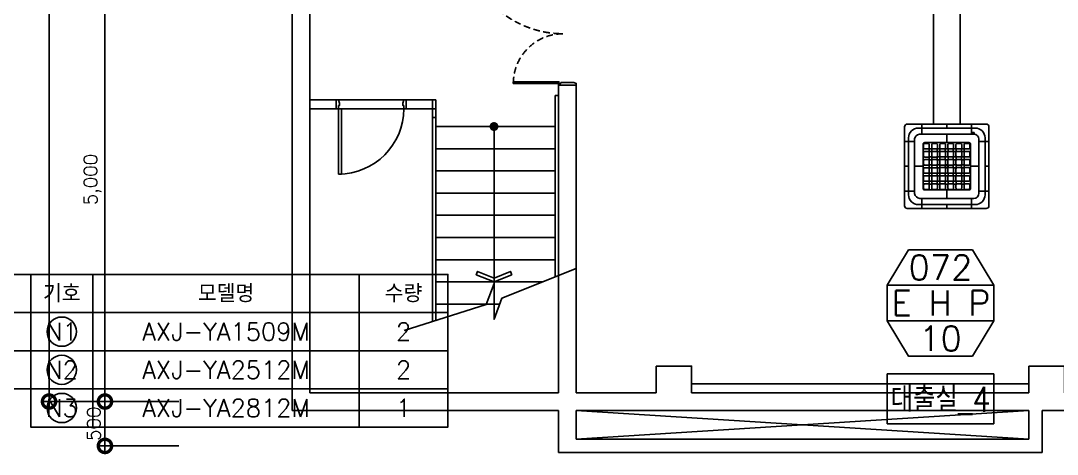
# Model space of a CAD drawing. Header units: millimetres. Extents: x -56261 to 196039, y 9480 to 100001.
# Drawn here: x 33776 to 45453, y 77185 to 82068 of the extents above; entities that cross this region are included whole.
import ezdxf
from ezdxf.enums import TextEntityAlignment as Align

# ---------------------------------------------------------------- set-up
doc = ezdxf.new("R2010")
doc.units = ezdxf.units.MM
doc.linetypes.add('HID', pattern=[2.3, 1.5, -0.8])
for name, color, linetype in [('DVM_DRAIN', 5, 'Continuous'), ('DVM_INDOOR', 7, 'Continuous'), ('DVM_INOUT_MARK', 2, 'Continuous'), ('DVM_INOUT_NAME', 7, 'Continuous'), ('DVM_LEGEND', 7, 'Continuous'), ('DVM_PIPE', 3, 'Continuous'), ('PLAN', 9, 'Continuous'), ('PLAN_DIM', 7, 'Continuous')]:
    doc.layers.add(name, color=color, linetype=linetype)
doc.styles.add('DVM_DEFAULT', font='romans.shx', dxfattribs={"bigfont": 'whgtxt.shx'})
doc.styles.add('Gdim', font='')
doc.styles.add('plan', font='romans.shx', dxfattribs={"bigfont": 'GHS.SHX'})
doc.styles.get('Gdim').set_extended_font_data('Dotum')
doc.dimstyles.new('Gdim100', dxfattribs={"dimscale": 100, "dimtxt": 3, "dimasz": 6, "dimexe": 1.5, "dimexo": 2, "dimgap": 1, "dimtad": 1, "dimdec": 0, "dimzin": 0, "dimdsep": 46, "dimlunit": 6, "dimtxsty": 'Gdim', "dimblk1": 'DOTSMALL', "dimblk2": 'DOTSMALL', "dimsah": 1, "dimcen": 1.5, "dimdle": 1.5, "dimclrd": 1, "dimclre": 1, "dimclrt": 256, "dimazin": 0, "dimtfac": 1, "dimtdec": 0, "dimtix": 1, "dimtmove": 2, "dimatfit": 3, "dimldrblk": 'DOTSMALL', "dimfxl": 1.5, "dimtolj": 1, "dimtzin": 0, "dimlwd": -1, "dimlwe": -1, "dimarcsym": 0})

# ---------------------------------------------------------------- blocks, each defined once
blk = doc.blocks.new('_DotSmall')
at = {"color": 0, "linetype": 'ByBlock', "const_width": 0.5}
blk.add_lwpolyline([(-0.0625, 0, 1), (0.0625, 0, 1)], format="xyb", close=True, dxfattribs=at)
blk = doc.blocks.new('*D161')
at = {"layer": 'DEFPOINTS', "color": 0, "transparency": 16777216}
for p in [(34095, 88779), (35658, 88779), (35658, 77779)]:
    blk.add_point(p, dxfattribs=at)
at = {"layer": 'PLAN_DIM', "transparency": 16777216}
for p, q in [((35558, 88779), (34020, 88779)), ((34095, 77704), (34095, 88854)), ((35558, 77779), (34020, 77779))]:
    blk.add_line(p, q, dxfattribs=at)
at = {"layer": 'PLAN_DIM', "transparency": 16777216, "xscale": 300, "yscale": 300, "zscale": 300}
for p, rotation in [((34095, 88779), 90), ((34095, 77779), 270)]:
    blk.add_blockref('_DotSmall', p, dxfattribs=dict(at, rotation=rotation))
at = {"layer": 'PLAN_DIM', "transparency": 16777216, "insert": (33956, 83279), "char_height": 150, "attachment_point": 5, "rotation": 90, "style": 'plan'}
blk.add_mtext('\\A1;11,000', dxfattribs=at)
blk = doc.blocks.new('*D167')
at = {"layer": 'DEFPOINTS', "color": 0, "transparency": 16777216}
for p in [(34725, 82779), (35658, 82779), (35658, 77779)]:
    blk.add_point(p, dxfattribs=at)
at = {"layer": 'PLAN_DIM', "transparency": 16777216}
for p, q in [((34725, 77704), (34725, 82854)), ((35558, 82779), (34650, 82779)), ((35558, 77779), (34650, 77779))]:
    blk.add_line(p, q, dxfattribs=at)
at = {"layer": 'PLAN_DIM', "transparency": 16777216, "xscale": 300, "yscale": 300, "zscale": 300}
for p, rotation in [((34725, 82779), 90), ((34725, 77779), 270)]:
    blk.add_blockref('_DotSmall', p, dxfattribs=dict(at, rotation=rotation))
at = {"layer": 'PLAN_DIM', "transparency": 16777216, "insert": (34586, 80279), "char_height": 150, "attachment_point": 5, "rotation": 90, "style": 'plan'}
blk.add_mtext('\\A1;5,000', dxfattribs=at)
blk = doc.blocks.new('*D168')
at = {"layer": 'DEFPOINTS', "color": 0, "transparency": 16777216}
for p in [(34725, 77779), (35658, 77779), (35658, 77279)]:
    blk.add_point(p, dxfattribs=at)
at = {"layer": 'PLAN_DIM', "transparency": 16777216}
for p, q in [((35558, 77779), (34650, 77779)), ((34725, 77204), (34725, 77854)), ((35558, 77279), (34650, 77279))]:
    blk.add_line(p, q, dxfattribs=at)
at = {"layer": 'PLAN_DIM', "transparency": 16777216, "xscale": 300, "yscale": 300, "zscale": 300}
for p, rotation in [((34725, 77779), 90), ((34725, 77279), 270)]:
    blk.add_blockref('_DotSmall', p, dxfattribs=dict(at, rotation=rotation))
at = {"layer": 'PLAN_DIM', "transparency": 16777216, "insert": (34600, 77529), "char_height": 150, "attachment_point": 5, "rotation": 90, "style": 'plan'}
blk.add_mtext('\\A1;500', dxfattribs=at)
blk = doc.blocks.new('x-plan01$0$ARROWX')
at = {"layer": 'PLAN'}
blk.add_lwpolyline([(-0.2, -0.5), (-0.293, -0.463), (-0.108, 0), (-0.293, 0.463), (-0.2, 0.5), (0, 0)], close=True, dxfattribs=at)
blk = doc.blocks.new('A-DOOR-1100(140)')
at = {"layer": 'PLAN'}
for p, q in [((0, 0), (1100, 0)), ((1100, -140), (0, -140))]:
    blk.add_line(p, q, dxfattribs=at)
for points in [[(35, 0), (80, 0), (80, 1030), (35, 1030)], [(10, -140), (0, -140), (0, 0), (10, 0), (35, 0), (35, -50), (50, -50), (50, -90), (35, -140), (35, -140)], [(1090, -140), (1100, -140), (1100, 0), (1090, 0), (1065, 0), (1065, -50), (1050, -50), (1050, -90), (1065, -140), (1065, -140)]]:
    blk.add_lwpolyline(points, close=True, dxfattribs=at)
blk.add_arc((35, 0), 1030, 0, 90, dxfattribs=at)
blk = doc.blocks.new('ID_C_G4_T')
at = {"layer": 'DVM_INDOOR', "color": 0}
for p, q in [((-280, 475), (-280, 363)), ((0, 431), (0, 475)), ((280, 475), (280, 362)), ((0, 268), (0, 362)), ((-475, 280), (-362, 280)), ((475, 280), (362, 280)), ((-267, 0), (-363, 0)), ((-431, 0), (-473, 0)), ((267, 0), (362, 0)), ((431, 0), (475, 0)), ((-475, -280), (-362, -280)), ((0, -267), (0, -362)), ((475, -280), (362, -280)), ((-280, -362), (-280, -475)), ((0, -431), (0, -475)), ((281, -362), (280, -475))]:
    blk.add_line(p, q, dxfattribs=at)
for points in [[(-445, 475), (445, 475, -0.414214), (475, 445), (475, -445, -0.414214), (445, -475), (-445, -475, -0.414214), (-475, -445), (-475, 445, -0.414214)], [(-321, 431), (321, 431, -0.414214), (431, 321), (431, -321, -0.414214), (321, -431), (-321, -431, -0.414214), (-431, -321), (-431, 321, -0.414214)], [(-304, 363), (304, 362, -0.356312), (362, 308), (362, -310, -0.324549), (309, -362), (-304, -362, -0.384731), (-363, -304), (-363, 304, -0.377296)], [(-267, 249, -0.414214), (-249, 267), (249, 267, -0.414214), (267, 249), (267, -249, -0.414214), (249, -267), (-249, -267, -0.414214), (-267, -249)], [(-259, 247, -0.414214), (-246, 260), (-208, 260, -0.414214), (-195, 247), (-195, 211, -0.414214), (-208, 198), (-246, 198, -0.414214), (-259, 211)], [(-168, 247, -0.414214), (-155, 260), (-117, 260, -0.414214), (-104, 247), (-104, 211, -0.414214), (-117, 198), (-155, 198, -0.414214), (-168, 211)], [(-77, 248, -0.414214), (-64, 260), (-25, 260, -0.414214), (-13, 248), (-13, 211, -0.414214), (-25, 198), (-64, 198, -0.414214), (-77, 211)], [(15, 248, -0.414214), (27, 260), (66, 260, -0.414214), (79, 248), (79, 211, -0.414214), (66, 198), (27, 198, -0.414214), (15, 211)], [(106, 248, -0.414214), (119, 261), (157, 261, -0.414214), (170, 248), (170, 211, -0.414214), (157, 198), (119, 198, -0.414214), (106, 211)], [(197, 248, -0.414214), (210, 261), (248, 261, -0.414214), (261, 248), (261, 211, -0.414214), (248, 198), (210, 198, -0.414214), (197, 211)], [(-259, 156, -0.414214), (-246, 169), (-208, 169, -0.414214), (-195, 156), (-195, 119, -0.414214), (-208, 107), (-246, 107, -0.414214), (-259, 119)], [(-197, 194, -0.414214), (-191, 200), (-170, 200, -0.414214), (-165, 194), (-165, 173, -0.414214), (-170, 167), (-191, 167, -0.414214), (-197, 173)], [(-168, 156, -0.414214), (-155, 169), (-117, 169, -0.414214), (-104, 156), (-104, 119, -0.414214), (-117, 107), (-155, 107, -0.414214), (-168, 119)], [(-106, 194, -0.414214), (-100, 200), (-79, 200, -0.414214), (-73, 194), (-73, 173, -0.414214), (-79, 167), (-100, 167, -0.414214), (-106, 173)], [(-77, 156, -0.414214), (-64, 169), (-25, 169, -0.414214), (-13, 156), (-13, 120, -0.414214), (-25, 107), (-64, 107, -0.414214), (-77, 120)], [(-15, 194, -0.414214), (-9, 200), (12, 200, -0.414214), (18, 194), (18, 173, -0.414214), (12, 167), (-9, 167, -0.414214), (-15, 173)], [(15, 156, -0.414214), (27, 169), (66, 169, -0.414214), (79, 156), (79, 120, -0.414214), (66, 107), (27, 107, -0.414214), (15, 120)], [(77, 194, -0.414214), (82, 200), (103, 200, -0.414214), (109, 194), (109, 173, -0.414214), (103, 167), (82, 167, -0.414214), (77, 173)], [(106, 157, -0.414214), (119, 169), (157, 169, -0.414214), (170, 157), (170, 120, -0.414214), (157, 107), (119, 107, -0.414214), (106, 120)], [(168, 194, -0.414214), (174, 200), (195, 200, -0.414214), (200, 194), (200, 173, -0.414214), (195, 167), (174, 167, -0.414214), (168, 173)], [(197, 157, -0.414214), (210, 169), (248, 169, -0.414214), (261, 157), (261, 120, -0.414214), (248, 107), (210, 107, -0.414214), (197, 120)], [(-259, 65, -0.414214), (-246, 78), (-208, 78, -0.414214), (-195, 65), (-195, 28, -0.414214), (-208, 15), (-246, 15, -0.414214), (-259, 28)], [(-197, 103, -0.414214), (-191, 108), (-170, 108, -0.414214), (-165, 103), (-165, 82, -0.414214), (-170, 76), (-191, 76, -0.414214), (-197, 82)], [(-197, 11, -0.414214), (-191, 17), (-170, 17, -0.414214), (-165, 11), (-165, -10, -0.414214), (-170, -15), (-191, -15, -0.414214), (-197, -10)], [(-168, 65, -0.414214), (-155, 78), (-117, 78, -0.414214), (-104, 65), (-104, 28, -0.414214), (-117, 15), (-155, 15, -0.414214), (-168, 28)], [(-106, 103, -0.414214), (-100, 108), (-79, 108, -0.414214), (-73, 103), (-73, 82, -0.414214), (-79, 76), (-100, 76, -0.414214), (-106, 82)], [(-106, 11, -0.414214), (-100, 17), (-79, 17, -0.414214), (-73, 11), (-73, -10, -0.414214), (-79, -15), (-100, -15, -0.414214), (-106, -10)], [(-77, 65, -0.414214), (-64, 78), (-25, 78, -0.414214), (-13, 65), (-13, 28, -0.414214), (-25, 15), (-64, 15, -0.414214), (-77, 28)], [(-15, 103, -0.414214), (-9, 108), (12, 108, -0.414214), (18, 103), (18, 82, -0.414214), (12, 76), (-9, 76, -0.414214), (-15, 82)], [(-15, 11, -0.414214), (-9, 17), (12, 17, -0.414214), (18, 11), (18, -10, -0.414214), (12, -15), (-9, -15, -0.414214), (-15, -10)], [(15, 65, -0.414214), (27, 78), (66, 78, -0.414214), (79, 65), (79, 28, -0.414214), (66, 15), (27, 15, -0.414214), (15, 28)], [(77, 103, -0.414214), (82, 108), (103, 108, -0.414214), (109, 103), (109, 82, -0.414214), (103, 76), (82, 76, -0.414214), (77, 82)], [(77, 11, -0.414214), (82, 17), (103, 17, -0.414214), (109, 11), (109, -10, -0.414214), (103, -15), (82, -15, -0.414214), (77, -10)], [(106, 65, -0.414214), (119, 78), (157, 78, -0.414214), (170, 65), (170, 28, -0.414214), (157, 16), (119, 16, -0.414214), (106, 28)], [(168, 103, -0.414214), (174, 108), (195, 108, -0.414214), (200, 103), (200, 82, -0.414214), (195, 76), (174, 76, -0.414214), (168, 82)], [(168, 11, -0.414214), (174, 17), (195, 17, -0.414214), (200, 11), (200, -10, -0.414214), (195, -15), (174, -15, -0.414214), (168, -10)], [(197, 65, -0.414214), (210, 78), (248, 78, -0.414214), (261, 65), (261, 28, -0.414214), (248, 16), (210, 16, -0.414214), (197, 28)], [(-259, -26, -0.414214), (-246, -13), (-208, -13, -0.414214), (-195, -26), (-195, -63, -0.414214), (-208, -76), (-246, -76, -0.414214), (-259, -63)], [(-259, -117, -0.414214), (-246, -105), (-208, -105, -0.414214), (-195, -117), (-195, -154, -0.414214), (-208, -167), (-246, -167, -0.414214), (-259, -154)], [(-197, -80, -0.414214), (-191, -74), (-170, -74, -0.414214), (-165, -80), (-165, -101, -0.414214), (-170, -107), (-191, -107, -0.414214), (-197, -101)], [(-168, -26, -0.414214), (-155, -13), (-117, -13, -0.414214), (-104, -26), (-104, -63, -0.414214), (-117, -76), (-155, -76, -0.414214), (-168, -63)], [(-168, -117, -0.414214), (-155, -105), (-117, -105, -0.414214), (-104, -117), (-104, -154, -0.414214), (-117, -167), (-155, -167, -0.414214), (-168, -154)], [(-106, -80, -0.414214), (-100, -74), (-79, -74, -0.414214), (-73, -80), (-73, -101, -0.414214), (-79, -106), (-100, -106, -0.414214), (-106, -101)], [(-77, -26, -0.414214), (-64, -13), (-25, -13, -0.414214), (-13, -26), (-13, -63, -0.414214), (-25, -76), (-64, -76, -0.414214), (-77, -63)], [(-77, -117, -0.414214), (-64, -105), (-25, -105, -0.414214), (-13, -117), (-13, -154, -0.414214), (-25, -167), (-64, -167, -0.414214), (-77, -154)], [(-15, -80, -0.414214), (-9, -74), (12, -74, -0.414214), (18, -80), (18, -101, -0.414214), (12, -107), (-9, -107, -0.414214), (-15, -101)], [(15, -26, -0.414214), (27, -13), (66, -13, -0.414214), (79, -26), (79, -63, -0.414214), (66, -76), (27, -76, -0.414214), (15, -63)], [(15, -117, -0.414214), (27, -105), (66, -105, -0.414214), (79, -117), (79, -154, -0.414214), (66, -167), (27, -167, -0.414214), (15, -154)], [(77, -80, -0.414214), (82, -74), (103, -74, -0.414214), (109, -80), (109, -101, -0.414214), (103, -107), (82, -107, -0.414214), (77, -101)], [(106, -26, -0.414214), (119, -13), (157, -13, -0.414214), (170, -26), (170, -63, -0.414214), (157, -75), (119, -75, -0.414214), (106, -63)], [(106, -117, -0.414214), (119, -104), (157, -104, -0.414214), (170, -117), (170, -154, -0.414214), (157, -167), (119, -167, -0.414214), (106, -154)], [(168, -80, -0.414214), (174, -74), (195, -74, -0.414214), (200, -80), (200, -101, -0.414214), (195, -106), (174, -106, -0.414214), (168, -101)], [(197, -26, -0.414214), (210, -13), (248, -13, -0.414214), (261, -26), (261, -63, -0.414214), (248, -75), (210, -75, -0.414214), (197, -63)], [(197, -117, -0.414214), (210, -104), (248, -104, -0.414214), (261, -117), (261, -154, -0.414214), (248, -167), (210, -167, -0.414214), (197, -154)], [(-259, -208, -0.414214), (-246, -196), (-208, -196, -0.414214), (-195, -208), (-195, -245, -0.414214), (-208, -258), (-246, -258, -0.414214), (-259, -245)], [(-197, -171, -0.414214), (-191, -165), (-170, -165, -0.414214), (-165, -171), (-165, -192, -0.414214), (-170, -198), (-191, -198, -0.414214), (-197, -192)], [(-168, -208, -0.414214), (-155, -196), (-117, -196, -0.414214), (-104, -208), (-104, -245, -0.414214), (-117, -258), (-155, -258, -0.414214), (-168, -245)], [(-106, -171, -0.414214), (-100, -165), (-79, -165, -0.414214), (-73, -171), (-73, -192, -0.414214), (-79, -198), (-100, -198, -0.414214), (-106, -192)], [(-77, -208, -0.414214), (-64, -196), (-25, -196, -0.414214), (-13, -208), (-13, -245, -0.414214), (-25, -258), (-64, -258, -0.414214), (-77, -245)], [(-15, -171, -0.414214), (-9, -165), (12, -165, -0.414214), (18, -171), (18, -192, -0.414214), (12, -198), (-9, -198, -0.414214), (-15, -192)], [(15, -208, -0.414214), (27, -196), (66, -196, -0.414214), (79, -208), (79, -245, -0.414214), (66, -258), (27, -258, -0.414214), (15, -245)], [(77, -171, -0.414214), (82, -165), (103, -165, -0.414214), (109, -171), (109, -192, -0.414214), (103, -198), (82, -198, -0.414214), (77, -192)], [(106, -208, -0.414214), (119, -195), (157, -195, -0.414214), (170, -208), (170, -245, -0.414214), (157, -258), (119, -258, -0.414214), (106, -245)], [(168, -171, -0.414214), (174, -165), (195, -165, -0.414214), (200, -171), (200, -192, -0.414214), (195, -198), (174, -198, -0.414214), (168, -192)], [(197, -208, -0.414214), (210, -195), (248, -195, -0.414214), (261, -208), (261, -245, -0.414214), (248, -258), (210, -258, -0.414214), (197, -245)], [(-308, -366, -0.414214), (-307, -365), (-289, -365, -0.414214), (-288, -366), (-288, -380, -0.414214), (-289, -381), (-307, -381, -0.414214), (-308, -380)]]:
    blk.add_lwpolyline(points, format="xyb", close=True, dxfattribs=at)
at = {"layer": 'DVM_INDOOR', "color": 252}
for points in [[(0, 0), (-15, 0)], [(0, 0), (0, -15)]]:
    blk.add_lwpolyline(points, dxfattribs=at)
blk = doc.blocks.new('INOUT_MARK')
at = {"layer": 'DVM_INOUT_MARK', "color": 0}
for p, q in [((-600, 1560), (600, 1560)), ((600, 1160), (-600, 1160))]:
    blk.add_line(p, q, dxfattribs=at)
blk.add_lwpolyline([(-360, 1960), (360, 1960), (600, 1560), (600, 1160), (360, 760), (-360, 760), (-600, 1160), (-600, 1560), (-360, 1960)], dxfattribs=at)
at = {"layer": 'DVM_INOUT_NAME'}
blk.add_lwpolyline([(-600, 0), (600, 0), (600, 560), (-600, 560)], close=True, dxfattribs=at)
at = {"layer": 'DVM_INOUT_MARK', "color": 0, "style": 'DVM_DEFAULT'}
for tag, p in [('CAP', (0, 1760)), ('NO', (0, 960))]:
    blk.add_attdef(tag, text='', height=280, dxfattribs=at).set_placement(p, align=Align.MIDDLE_CENTER)
for tag, width, p, p2 in [('MNAME', 0.53094, (-549, 1220), (563, 1220)), ('QTY', 0.517418, (710, 1220), (1089, 1220))]:
    blk.add_attdef(tag, text='', height=280, dxfattribs=dict(at, width=width)).set_placement(p, p2, align=Align.FIT)
at = {"layer": 'DVM_INOUT_NAME', "style": 'DVM_DEFAULT', "width": 1.097081}
blk.add_attdef('INAME', text='', height=280, dxfattribs=at).set_placement((-562, 134), (564, 134), align=Align.FIT)

msp = doc.modelspace()

# ---------------------------------------------------------------- linework, layer by layer
at = {"layer": 'DVM_DRAIN'}
msp.add_lwpolyline([(44058.3, 80903.8), (44058.3, 83980.7)], dxfattribs=at)
at = {"layer": 'DVM_LEGEND', "color": 7}
for p, q in [((34588.9, 79211.1), (34588.9, 78781.1)), ((37588.9, 79211.1), (37588.9, 78781.1)), ((34588.9, 78781.1), (34588.9, 78351.1)), ((37588.9, 78781.1), (37588.9, 78351.1)), ((34588.9, 78351.1), (34588.9, 77921.1)), ((37588.9, 78351.1), (37588.9, 77921.1)), ((34588.9, 77921.1), (34588.9, 77491.1)), ((37588.9, 77921.1), (37588.9, 77491.1))]:
    msp.add_line(p, q, dxfattribs=at)
for points in [[(31388.9, 79211.1), (31388.9, 78781.1), (33888.9, 78781.1), (33888.9, 79211.1)], [(33888.9, 79211.1), (33888.9, 78781.1), (38588.9, 78781.1), (38588.9, 79211.1)]]:
    msp.add_lwpolyline(points, close=True, dxfattribs=at)
for points in [[(31388.9, 78781.1), (31388.9, 78351.1), (33888.9, 78351.1), (33888.9, 78781.1)], [(33888.9, 78781.1), (33888.9, 78351.1), (38588.9, 78351.1), (38588.9, 78781.1)], [(31388.9, 78351.1), (31388.9, 77921.1), (33888.9, 77921.1), (33888.9, 78351.1)], [(33888.9, 78351.1), (33888.9, 77921.1), (38588.9, 77921.1), (38588.9, 78351.1)], [(33888.9, 77921.1), (33888.9, 77491.1), (38588.9, 77491.1), (38588.9, 77921.1)]]:
    msp.add_lwpolyline(points, dxfattribs=at)
at = {"layer": 'DVM_LEGEND', "color": 2}
for centre in [(34238.9, 78566.1), (34238.9, 78136.1), (34238.9, 77706.1)]:
    msp.add_circle(centre, 165, dxfattribs=at)
at = {"layer": 'DVM_PIPE'}
msp.add_lwpolyline([(44358.3, 80903.8), (44358.3, 84030.7, -0.4142136), (44408.3, 84080.7), (44908.3, 84080.7)], format="xyb", dxfattribs=at)
at = {"layer": 'PLAN'}
for p, q in [((36833.4, 90353.8), (36833.4, 77678.8)), ((37033.4, 83078.8), (37033.4, 77878.8)), ((39833.4, 81923), (39833.4, 81919.2)), ((39839.8, 81923.6), (39839.8, 81919.8)), ((39833.4, 81381.7), (39833.4, 77878.8)), ((40033.4, 81362.4), (40033.4, 77878.8)), ((37356, 81176.7), (37033.4, 81176.7)), ((38414.4, 81176.7), (38091.8, 81176.7)), ((38414.4, 78678.6), (38414.4, 81176.7)), ((38452.4, 81176.7), (38414.4, 81176.7)), ((38452.4, 78690.7), (38452.4, 81176.7)), ((39795.4, 79182.4), (39795.4, 81226.7)), ((39795.4, 81226.7), (39833.4, 81226.7)), ((39833.4, 79237.7), (39833.4, 81226.7)), ((37388.2, 81076.7), (37033.4, 81076.7)), ((38414.4, 81076.7), (38091.8, 81076.7)), ((39795.4, 80876.7), (38452.4, 80876.7)), ((39795.4, 80626.7), (38452.4, 80626.7)), ((39795.4, 80376.7), (38452.4, 80376.7)), ((39795.4, 80126.7), (38452.4, 80126.7)), ((39795.4, 79876.7), (38452.4, 79876.7)), ((39795.4, 79626.7), (38452.4, 79626.7)), ((39795.4, 79376.7), (38452.4, 79376.7)), ((39656.7, 79126.7), (38452.4, 79126.7)), ((39171.7, 78876.7), (38452.4, 78876.7)), ((41333.4, 77978.8), (45133.4, 77978.8)), ((37033.4, 77878.8), (39833.4, 77878.8)), ((40033.4, 77878.8), (40933.4, 77878.8)), ((41333.4, 77878.8), (45133.4, 77878.8)), ((36833.4, 77678.8), (39833.4, 77678.8)), ((39833.4, 77678.8), (39833.4, 77203.8)), ((40033.4, 77678.8), (45133.4, 77678.8)), ((40033.4, 77678.8), (40033.4, 77353.8)), ((40033.4, 77353.8), (45133.4, 77678.8)), ((40033.4, 77678.8), (45133.4, 77353.8)), ((45133.4, 77678.8), (45133.4, 77353.8)), ((45283.4, 77678.8), (58033.4, 77678.8)), ((45283.4, 77678.8), (45283.4, 77203.8)), ((40033.4, 77353.8), (45133.4, 77353.8)), ((39833.4, 77203.8), (45283.4, 77203.8))]:
    msp.add_line(p, q, dxfattribs=at)
at = {"layer": 'PLAN', "ltscale": 0.6}
msp.add_lwpolyline([(39839.8, 81362.4), (39839.8, 81381.7), (39325.5, 81381.7), (39325.5, 81362.4)], close=True, dxfattribs=at)
msp.add_lwpolyline([(39859.1, 81372), (39859.1, 81362.4), (39839.8, 81362.4), (39839.8, 81343.1), (40033.4, 81343.1), (40033.4, 81362.4), (40007.7, 81372), (39859.1, 81372)], dxfattribs=at)
at = {"layer": 'PLAN'}
msp.add_lwpolyline([(38452.4, 81076.7), (38414.4, 81076.7), (38414.4, 80976.7), (38452.4, 80976.7)], close=True, dxfattribs=at)
at = {"layer": 'PLAN', "const_width": 50}
msp.add_lwpolyline([(39132.9, 80876.7, 1), (39082.9, 80876.7, 1)], format="xyb", close=True, dxfattribs=at)
at = {"layer": 'PLAN'}
for points in [[(39107.9, 80876.7), (39107.9, 78876.7)], [(40033.4, 79277.8), (39196.2, 78942), (39107.9, 78706.7), (39107.9, 79106.7), (39019.7, 78871.4), (38096.3, 78577.3)], [(40933.4, 78178.8), (40933.4, 77878.8)], [(41333.4, 77878.8), (41333.4, 78178.8), (40933.4, 78178.8)], [(45133.4, 78178.8), (45133.4, 77878.8)], [(45533.4, 77878.8), (45533.4, 78178.8), (45133.4, 78178.8)]]:
    msp.add_lwpolyline(points, dxfattribs=at)
at = {"layer": 'PLAN', "linetype": 'HID', "ltscale": 50}
for centre, radius, start, end in [((39887.4, 83043.6), 1121.9, 182.14166, 269.86851), ((39886.1, 81360.7), 561, 90.13149, 177.85834)]:
    msp.add_arc(centre, radius, start, end, dxfattribs=at)

# ---------------------------------------------------------------- block references
at = {"layer": 'DVM_INDOOR', "color": 1, "rotation": 180}
msp.add_blockref('ID_C_G4_T', (44208.4, 80428.8), dxfattribs=at)
at = {"layer": 'DVM_INOUT_MARK'}
ref = msp.add_blockref('INOUT_MARK', (44137.6, 77529.2), dxfattribs=at)
ref.add_attrib('CAP', '072', dxfattribs={"color": 0, "height": 280, "style": 'DVM_DEFAULT'}).set_placement((44137.6, 79289.2), align=Align.MIDDLE_CENTER)
ref.add_attrib('MNAME', 'E H P', dxfattribs={"color": 0, "height": 280, "style": 'DVM_DEFAULT', "width": 0.967867}).set_placement((43588.8, 78749.3), (44700.3, 78749.3), align=Align.FIT)
ref.add_attrib('NO', '10', dxfattribs={"color": 0, "height": 280, "style": 'DVM_DEFAULT'}).set_placement((44137.6, 78489.2), align=Align.MIDDLE_CENTER)
ref.add_attrib('INAME', '대출실_4', dxfattribs={"layer": 'DVM_INOUT_NAME', "height": 280, "style": 'DVM_DEFAULT', "width": 0.684703}).set_placement((43575.8, 77663.2), (44702.1, 77663.2), align=Align.FIT)
at = {"layer": 'PLAN'}
for name, p, xscale, yscale, zscale, rotation in [('A-DOOR-1100(140)', (37331, 81076.7), -0.7142857142857143, 0.7142857142857143, 0.7142857142857143, 180), ('x-plan01$0$ARROWX', (39108, 79126.7), -400.0000000000002, 400.0000000000002, 400.0000000000002, 89.99222949205947)]:
    msp.add_blockref(name, p, dxfattribs=dict(at, xscale=xscale, yscale=yscale, zscale=zscale, rotation=rotation))

# ---------------------------------------------------------------- texts
at = {"layer": 'DVM_LEGEND', "color": 2, "style": 'DVM_DEFAULT'}
for s, p in [('기호', (34238.9, 78996.1)), ('모델명', (36088.9, 78996.1)), ('수량', (38088.9, 78996.1)), ('N1', (34238.9, 78566.1)), ('AXJ-YA1509M', (36088.9, 78566.1)), ('2', (38088.9, 78566.1)), ('N2', (34238.9, 78136.1)), ('AXJ-YA2512M', (36088.9, 78136.1)), ('2', (38088.9, 78136.1)), ('N3', (34238.9, 77706.1)), ('AXJ-YA2812M', (36088.9, 77706.1)), ('1', (38088.9, 77706.1))]:
    msp.add_text(s, height=200, dxfattribs=at).set_placement(p, align=Align.MIDDLE_CENTER)

# ---------------------------------------------------------------- dimensions: what is measured, and where the dimension line sits
at = {"layer": 'PLAN_DIM'}
for base, p1, p2, picture, middle in [((34095.1, 88778.8), (35658, 77778.8), (35658, 88778.8), '*D161', (33955.9, 83278.8)), ((34725.1, 82778.8), (35658, 77778.8), (35658, 82778.8), '*D167', (34585.9, 80278.8)), ((34725.1, 77778.8), (35658, 77278.8), (35658, 77778.8), '*D168', (34600.1, 77528.8))]:
    dim = msp.add_linear_dim(base=base, p1=p1, p2=p2, angle=270, dimstyle='Gdim100', override={"dimscale": 50, "dimtxsty": 'plan', "dimblk1": 'DotSmall', "dimblk2": 'DotSmall', "dimclrd": 256, "dimclre": 256}, dxfattribs=at)
    dim.commit()
    dim.dimension.update_dxf_attribs({"geometry": picture, "text_midpoint": middle})

doc.saveas('drawing.dxf')
